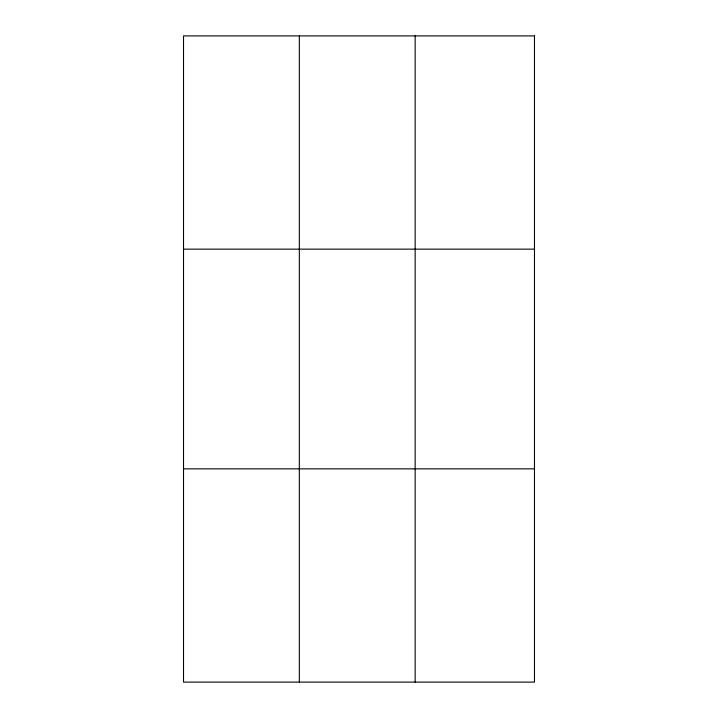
<?xml version="1.0" encoding="UTF-8"?>
<svg xmlns="http://www.w3.org/2000/svg" width="718" height="718" viewBox="0 0 718 718"><rect width="100%" height="100%" fill="white"/><g stroke="black" fill="none" stroke-linecap="round" stroke-linejoin="round"><path stroke-width="1.08" d="M299.334 682.1L299.334 35.9M415.157 682.1L415.157 35.9M183.521 249.146L534.479 249.146M183.521 468.854L534.479 468.854M534.479 35.9L534.479 682.1L183.521 682.1L183.521 35.9L534.479 35.9"/></g></svg>
